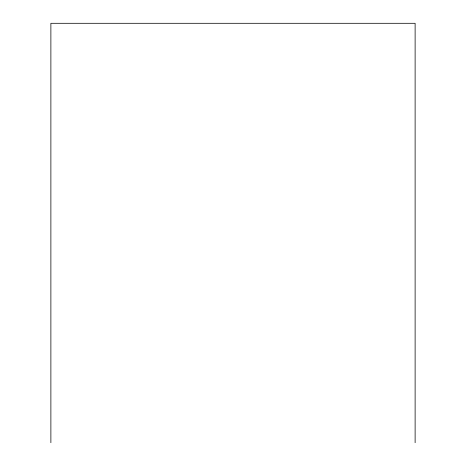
<?xml version="1.0" encoding="UTF-8"?>
<svg xmlns="http://www.w3.org/2000/svg" width="466" height="466" viewBox="0 0 466 466"><rect width="100%" height="100%" fill="white"/><g stroke="black" fill="none" stroke-linecap="round" stroke-linejoin="round"><path stroke-width="0.7" d="M415.119 442.7L415.119 23.3L50.881 23.3L50.881 442.7"/></g></svg>
